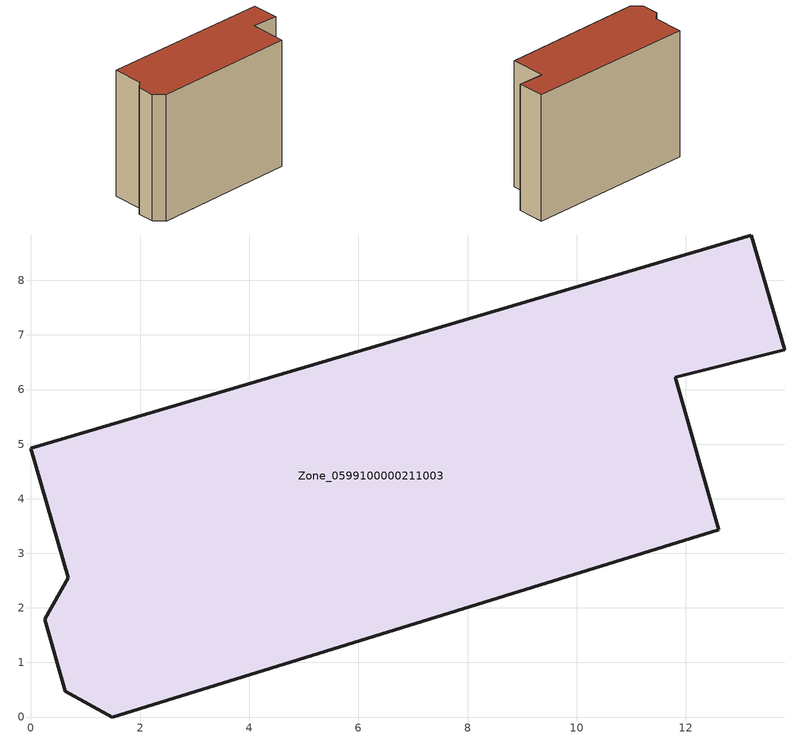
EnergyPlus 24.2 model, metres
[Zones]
Zone_0599100000211003
 floor ground (C_G): 0.25,1.79 0.68,2.55 0,4.92 13.2,8.83 13.81,6.73 11.81,6.23 12.6,3.43 1.49,0 0.63,0.47 z0
 wall outside (C_F): 0.68,2.55 0.25,1.79 0.63,0.47 1.49,0 12.6,3.43 11.81,6.23 13.81,6.73 13.2,8.83 0,4.92 0.68,2.55 z0:10.3
 roof outside (C_R): 13.2,8.83 0,4.92 0.68,2.55 0.25,1.79 0.63,0.47 1.49,0 12.6,3.43 11.81,6.23 13.81,6.73 z10.3
[BUILDING]
Pand.0599100000211003: North Axis=0; Terrain=City; Loads Convergence Tolerance Value=0.04; Temperature Convergence Tolerance Value=0.4; Solar Distribution=FullExterior; Maximum Number of Warmup Days=25; Minimum Number of Warmup Days=1
[Site:Location]
Rotterdam.The.Hague.AP_ZH_NLD Design_Conditions: Latitude=51.96; Longitude=4.45; Time Zone=1; Elevation=-4.5
[SITE:GROUNDTEMPERATURE:BUILDINGSURFACE]
18, 18, 18, 18, 18, 18, 18, 18, 18, 18, 18, 18
[MATERIAL] Thermal Absorptance=0.9; Solar Absorptance=0.7; Visible Absorptance=0.7
Name | Roughness | Thickness | Conductivity | Density | Specific Heat
G.TI.1946 | MediumSmooth | 0.15 | 1 | 540 | 1210
F.TI.1946 | Rough | 0.3 | 0.857143 | 1920 | 840
R.TI.1946 | MediumRough | 0.2 | 0.1 | 1500 | 1000
[CONSTRUCTION]
C_G: G.TI.1946
C_F: F.TI.1946
C_R: R.TI.1946
[ZONE]
Zone_0599100000211003: Type=1; Multiplier=1; Ceiling Height=Autocalculate; Volume=Autocalculate; Floor Area=autocalculate; Part of Total Floor Area=Yes
[ZONEINFILTRATION:DESIGNFLOWRATE]
Infil_Zone_0599100000211003: Zone or ZoneList or Space or SpaceList=Zone_0599100000211003; Schedule=AlwaysOn; Design Flow Rate Calculation Method=Flow/Area; Flow Rate per Floor Area=0.003; Constant Term Coefficient=1; Temperature Term Coefficient=0; Velocity Term Coefficient=0; Velocity Squared Term Coefficient=0
[HVACTEMPLATE:ZONE:IDEALLOADSAIRSYSTEM]
Zone_0599100000211003: Maximum Heating Supply Air Temperature=50; Minimum Cooling Supply Air Temperature=13; Maximum Heating Supply Air Humidity Ratio=0.0156; Minimum Cooling Supply Air Humidity Ratio=0.0077; Heating Limit=NoLimit; Cooling Limit=NoLimit; Dehumidification Control Type=ConstantSensibleHeatRatio; Cooling Sensible Heat Ratio=0.7; Dehumidification Setpoint=60; Humidification Control Type=None; Humidification Setpoint=30; Outdoor Air Method=None; Outdoor Air Flow Rate per Person=0.00944; Outdoor Air Flow Rate per Zone Floor Area=0; Outdoor Air Flow Rate per Zone=0; Demand Controlled Ventilation Type=None; Outdoor Air Economizer Type=NoEconomizer; Heat Recovery Type=None; Sensible Heat Recovery Effectiveness=0.7; Latent Heat Recovery Effectiveness=0.65
[ZONECONTROL:THERMOSTAT]
ThermostatControl_Zone_0599100000211003: Zone or ZoneList=Zone_0599100000211003; Control Type Schedule=DualSetpointControlType; Control 1=Thermostat_Zone_0599100000211003; Temperature Difference Between Cutout And Setpoint=0
[THERMOSTATSETPOINT:DUALSETPOINT]
Thermostat_Zone_0599100000211003: Heating Setpoint Temperature Schedule=HeatingSetpoint_Zone_0599100000211003; Cooling Setpoint Temperature Schedule=CoolingSetpoint_Zone_0599100000211003
[SCHEDULE:COMPACT]
HeatingSetpoint_Zone_0599100000211003: Through: 12/31, For: AllDays, Until: 24:00, 21
CoolingSetpoint_Zone_0599100000211003: Through: 12/31, For: AllDays, Until: 24:00, 24
DualSetpointControlType: Through: 12/31, For: AllDays, Until: 24:00, 4
AlwaysOn: Through: 12/31, For: AllDays, Until: 24:00, 1
